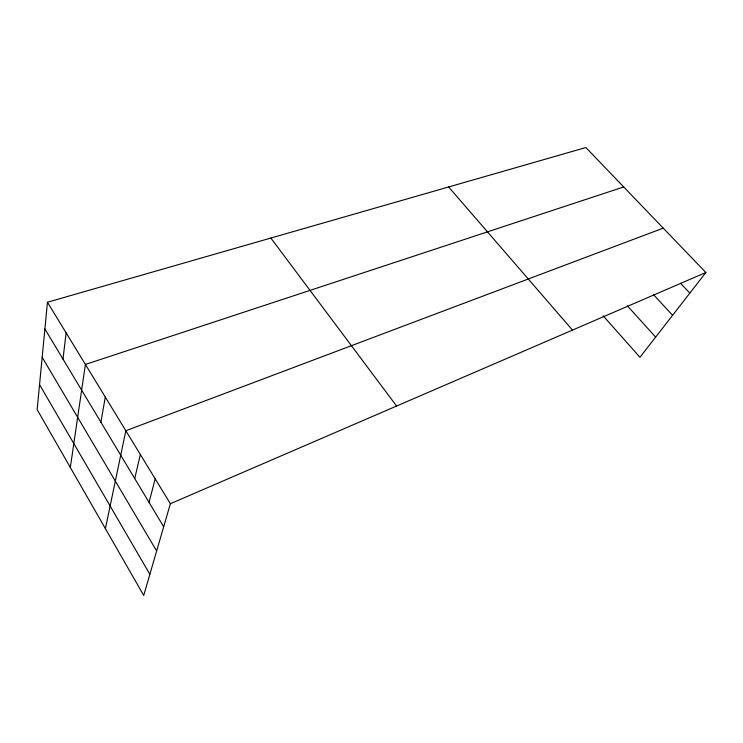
<?xml version="1.0" encoding="UTF-8"?>
<svg xmlns="http://www.w3.org/2000/svg" width="743" height="743" viewBox="0 0 743 743"><rect width="100%" height="100%" fill="white"/><g stroke="black" fill="none" stroke-linecap="round" stroke-linejoin="round"><path stroke-width="1.11" d="M47.45 302.243L37.15 409.625L143.724 595.459L170.37 503.726L47.45 302.243L585.865 147.541L705.85 272.505L639.964 357.29L603.13 315.775M62.988 359.083L66.127 332.864M70.325 467.468L85.399 364.451L623.702 186.948M100.881 422.182L105.292 397.059M105.404 528.644L125.836 430.736L663.239 228.129M134.734 478.538L140.343 454.512M149.046 502.379L155.185 478.836M170.37 503.726L705.85 272.505M680.495 283.222L689.829 293.123M653.552 294.683L672.582 315.311M627.389 305.847L655.651 337.108M448.633 186.967L572.491 330.096M270.861 238.048L396.586 406.04M44.886 328.954L163.683 526.75M42.175 357.262L156.634 551M39.546 384.642L149.872 574.311"/></g></svg>
